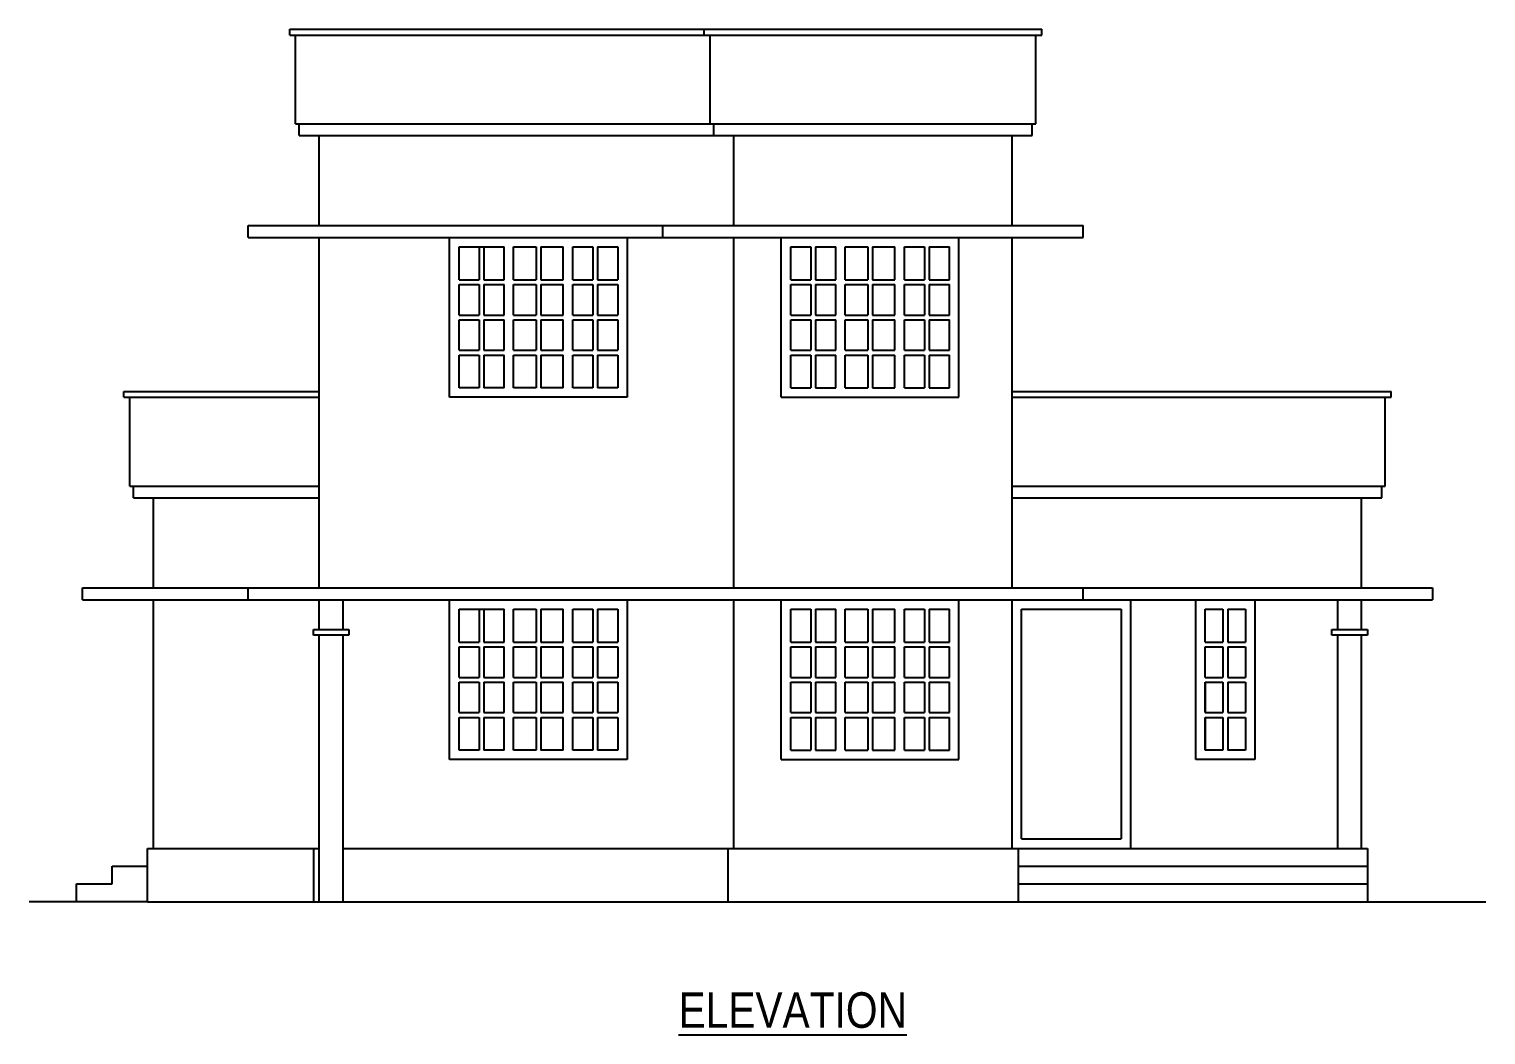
# Model space of a CAD drawing. Header units: metres. Extents: x -704716 to -704434, y -35620 to -35348.
# Drawn here: x -704467.57 to -704455.27, y -35361.89 to -35353.39 of the extents above; entities that cross this region are included whole.
import ezdxf

# ---------------------------------------------------------------- set-up
doc = ezdxf.new("R2010")
doc.units = ezdxf.units.M
doc.styles.get("Standard").update_dxf_attribs({"font": 'ARIALN.TTF', "height": 0.3})

msp = doc.modelspace()

# ---------------------------------------------------------------- linework, layer by layer
for p, q in [((-704465.373, -35353.392, 101), (-704459.023, -35353.392, 101)), ((-704465.373, -35353.442, 101), (-704465.373, -35353.392, 101)), ((-704461.873, -35353.442, 101), (-704461.873, -35353.392, 101)), ((-704459.023, -35353.442, 101), (-704459.023, -35353.392, 101)), ((-704465.373, -35353.442, 101), (-704459.023, -35353.442, 101)), ((-704465.323, -35354.192, 101), (-704465.323, -35353.442, 101)), ((-704461.823, -35354.192, 101), (-704461.823, -35353.442, 101)), ((-704459.073, -35354.192, 101), (-704459.073, -35353.442, 101)), ((-704465.323, -35354.192, 101), (-704459.073, -35354.192, 101)), ((-704465.293, -35354.292, 101), (-704465.293, -35354.192, 101)), ((-704461.793, -35354.292, 101), (-704461.793, -35354.192, 101)), ((-704459.103, -35354.292, 101), (-704459.103, -35354.192, 101)), ((-704465.293, -35354.292, 101), (-704459.103, -35354.292, 101)), ((-704465.123, -35355.052, 101), (-704465.123, -35354.292, 101)), ((-704461.623, -35355.052, 101), (-704461.623, -35354.292, 101)), ((-704459.273, -35355.052, 101), (-704459.273, -35354.292, 101)), ((-704465.723, -35355.052, 101), (-704458.673, -35355.052, 101)), ((-704465.723, -35355.152, 101), (-704465.723, -35355.052, 101)), ((-704462.223, -35355.152, 101), (-704462.223, -35355.052, 101)), ((-704458.673, -35355.152, 101), (-704458.673, -35355.052, 101)), ((-704465.723, -35355.152, 101), (-704458.673, -35355.152, 101)), ((-704465.123, -35358.112, 101), (-704465.123, -35355.152, 101)), ((-704464.023, -35356.502, 101), (-704464.023, -35355.152, 101)), ((-704463.943, -35355.51, 101), (-704463.943, -35355.232, 101)), ((-704463.943, -35355.232, 101), (-704463.773, -35355.232, 101)), ((-704463.773, -35355.232, 101), (-704463.773, -35355.51, 101)), ((-704463.773, -35355.232, 101), (-704463.733, -35355.232, 101)), ((-704463.733, -35355.232, 101), (-704463.563, -35355.232, 101)), ((-704463.733, -35355.232, 101), (-704463.733, -35355.51, 101)), ((-704463.563, -35355.51, 101), (-704463.563, -35355.232, 101)), ((-704463.483, -35355.51, 101), (-704463.483, -35355.232, 101)), ((-704463.483, -35355.232, 101), (-704463.293, -35355.232, 101)), ((-704463.293, -35355.232, 101), (-704463.293, -35355.51, 101)), ((-704463.253, -35355.232, 101), (-704463.063, -35355.232, 101)), ((-704463.253, -35355.232, 101), (-704463.253, -35355.51, 101)), ((-704463.063, -35355.51, 101), (-704463.063, -35355.232, 101)), ((-704462.983, -35355.51, 101), (-704462.983, -35355.232, 101)), ((-704462.983, -35355.232, 101), (-704462.813, -35355.232, 101)), ((-704462.813, -35355.232, 101), (-704462.813, -35355.51, 101)), ((-704462.773, -35355.232, 101), (-704462.603, -35355.232, 101)), ((-704462.773, -35355.232, 101), (-704462.773, -35355.51, 101)), ((-704462.603, -35355.232, 101), (-704462.603, -35355.51, 101)), ((-704462.523, -35355.152, 101), (-704462.523, -35356.502, 101)), ((-704461.623, -35357.352, 101), (-704461.623, -35355.152, 101)), ((-704461.223, -35356.502, 101), (-704461.223, -35355.152, 101)), ((-704461.143, -35355.51, 101), (-704461.143, -35355.232, 101)), ((-704461.143, -35355.232, 101), (-704460.973, -35355.232, 101)), ((-704460.973, -35355.232, 101), (-704460.973, -35355.51, 101)), ((-704460.933, -35355.232, 101), (-704460.763, -35355.232, 101)), ((-704460.933, -35355.232, 101), (-704460.933, -35355.51, 101)), ((-704460.763, -35355.51, 101), (-704460.763, -35355.232, 101)), ((-704460.683, -35355.51, 101), (-704460.683, -35355.232, 101)), ((-704460.683, -35355.232, 101), (-704460.493, -35355.232, 101)), ((-704460.493, -35355.232, 101), (-704460.493, -35355.51, 101)), ((-704460.453, -35355.232, 101), (-704460.263, -35355.232, 101)), ((-704460.453, -35355.232, 101), (-704460.453, -35355.51, 101)), ((-704460.263, -35355.51, 101), (-704460.263, -35355.232, 101)), ((-704460.183, -35355.51, 101), (-704460.183, -35355.232, 101)), ((-704460.183, -35355.232, 101), (-704460.013, -35355.232, 101)), ((-704460.013, -35355.232, 101), (-704460.013, -35355.51, 101)), ((-704459.973, -35355.232, 101), (-704459.803, -35355.232, 101)), ((-704459.973, -35355.232, 101), (-704459.973, -35355.51, 101)), ((-704459.803, -35355.51, 101), (-704459.803, -35355.232, 101)), ((-704459.723, -35356.502, 101), (-704459.723, -35355.152, 101)), ((-704459.273, -35357.352, 101), (-704459.273, -35355.152, 101)), ((-704463.943, -35355.51, 101), (-704463.773, -35355.51, 101)), ((-704463.943, -35355.807, 101), (-704463.943, -35355.55, 101)), ((-704463.943, -35355.55, 101), (-704463.773, -35355.55, 101)), ((-704463.773, -35355.55, 101), (-704463.773, -35355.807, 101)), ((-704463.733, -35355.51, 101), (-704463.563, -35355.51, 101)), ((-704463.733, -35355.55, 101), (-704463.733, -35355.807, 101)), ((-704463.733, -35355.55, 101), (-704463.563, -35355.55, 101)), ((-704463.563, -35355.807, 101), (-704463.563, -35355.55, 101)), ((-704463.483, -35355.51, 101), (-704463.293, -35355.51, 101)), ((-704463.483, -35355.807, 101), (-704463.483, -35355.55, 101)), ((-704463.483, -35355.55, 101), (-704463.293, -35355.55, 101)), ((-704463.293, -35355.55, 101), (-704463.293, -35355.807, 101)), ((-704463.253, -35355.51, 101), (-704463.063, -35355.51, 101)), ((-704463.253, -35355.55, 101), (-704463.253, -35355.807, 101)), ((-704463.253, -35355.55, 101), (-704463.063, -35355.55, 101)), ((-704463.063, -35355.807, 101), (-704463.063, -35355.55, 101)), ((-704462.983, -35355.51, 101), (-704462.813, -35355.51, 101)), ((-704462.983, -35355.807, 101), (-704462.983, -35355.55, 101)), ((-704462.983, -35355.55, 101), (-704462.813, -35355.55, 101)), ((-704462.813, -35355.55, 101), (-704462.813, -35355.807, 101)), ((-704462.773, -35355.51, 101), (-704462.603, -35355.51, 101)), ((-704462.773, -35355.55, 101), (-704462.773, -35355.807, 101)), ((-704462.773, -35355.55, 101), (-704462.603, -35355.55, 101)), ((-704462.603, -35355.55, 101), (-704462.603, -35355.807, 101)), ((-704461.143, -35355.51, 101), (-704460.973, -35355.51, 101)), ((-704461.143, -35355.807, 101), (-704461.143, -35355.55, 101)), ((-704461.143, -35355.55, 101), (-704460.973, -35355.55, 101)), ((-704460.973, -35355.55, 101), (-704460.973, -35355.807, 101)), ((-704460.933, -35355.51, 101), (-704460.763, -35355.51, 101)), ((-704460.933, -35355.55, 101), (-704460.933, -35355.807, 101)), ((-704460.933, -35355.55, 101), (-704460.763, -35355.55, 101)), ((-704460.763, -35355.807, 101), (-704460.763, -35355.55, 101)), ((-704460.683, -35355.51, 101), (-704460.493, -35355.51, 101)), ((-704460.683, -35355.807, 101), (-704460.683, -35355.55, 101)), ((-704460.683, -35355.55, 101), (-704460.493, -35355.55, 101)), ((-704460.493, -35355.55, 101), (-704460.493, -35355.807, 101)), ((-704460.453, -35355.51, 101), (-704460.263, -35355.51, 101)), ((-704460.453, -35355.55, 101), (-704460.453, -35355.807, 101)), ((-704460.453, -35355.55, 101), (-704460.263, -35355.55, 101)), ((-704460.263, -35355.807, 101), (-704460.263, -35355.55, 101)), ((-704460.183, -35355.51, 101), (-704460.013, -35355.51, 101)), ((-704460.183, -35355.807, 101), (-704460.183, -35355.55, 101)), ((-704460.183, -35355.55, 101), (-704460.013, -35355.55, 101)), ((-704460.013, -35355.55, 101), (-704460.013, -35355.807, 101)), ((-704459.973, -35355.51, 101), (-704459.803, -35355.51, 101)), ((-704459.973, -35355.55, 101), (-704459.973, -35355.807, 101)), ((-704459.973, -35355.55, 101), (-704459.803, -35355.55, 101)), ((-704459.803, -35355.807, 101), (-704459.803, -35355.55, 101)), ((-704463.943, -35355.807, 101), (-704463.773, -35355.807, 101)), ((-704463.943, -35355.827, 101), (-704463.943, -35355.827, 101)), ((-704463.943, -35356.105, 101), (-704463.943, -35355.847, 101)), ((-704463.943, -35355.847, 101), (-704463.773, -35355.847, 101)), ((-704463.773, -35355.847, 101), (-704463.773, -35356.105, 101)), ((-704463.733, -35355.807, 101), (-704463.563, -35355.807, 101)), ((-704463.733, -35355.847, 101), (-704463.733, -35356.105, 101)), ((-704463.733, -35355.847, 101), (-704463.563, -35355.847, 101)), ((-704463.563, -35356.105, 101), (-704463.563, -35355.847, 101)), ((-704463.483, -35355.807, 101), (-704463.293, -35355.807, 101)), ((-704463.483, -35356.105, 101), (-704463.483, -35355.847, 101)), ((-704463.483, -35355.847, 101), (-704463.293, -35355.847, 101)), ((-704463.293, -35355.847, 101), (-704463.293, -35356.105, 101)), ((-704463.253, -35355.807, 101), (-704463.063, -35355.807, 101)), ((-704463.253, -35355.847, 101), (-704463.253, -35356.105, 101)), ((-704463.253, -35355.847, 101), (-704463.063, -35355.847, 101)), ((-704463.063, -35356.105, 101), (-704463.063, -35355.847, 101)), ((-704462.983, -35355.807, 101), (-704462.813, -35355.807, 101)), ((-704462.983, -35356.105, 101), (-704462.983, -35355.847, 101)), ((-704462.983, -35355.847, 101), (-704462.813, -35355.847, 101)), ((-704462.813, -35355.847, 101), (-704462.813, -35356.105, 101)), ((-704462.773, -35355.807, 101), (-704462.603, -35355.807, 101)), ((-704462.773, -35355.847, 101), (-704462.773, -35356.105, 101)), ((-704462.773, -35355.847, 101), (-704462.603, -35355.847, 101)), ((-704462.603, -35355.847, 101), (-704462.603, -35356.105, 101)), ((-704461.143, -35355.807, 101), (-704460.973, -35355.807, 101)), ((-704461.143, -35356.105, 101), (-704461.143, -35355.847, 101)), ((-704461.143, -35355.847, 101), (-704460.973, -35355.847, 101)), ((-704460.973, -35355.847, 101), (-704460.973, -35356.105, 101)), ((-704460.933, -35355.807, 101), (-704460.763, -35355.807, 101)), ((-704460.933, -35355.847, 101), (-704460.933, -35356.105, 101)), ((-704460.933, -35355.847, 101), (-704460.763, -35355.847, 101)), ((-704460.763, -35356.105, 101), (-704460.763, -35355.847, 101)), ((-704460.683, -35355.807, 101), (-704460.493, -35355.807, 101)), ((-704460.683, -35356.105, 101), (-704460.683, -35355.847, 101)), ((-704460.683, -35355.847, 101), (-704460.493, -35355.847, 101)), ((-704460.493, -35355.847, 101), (-704460.493, -35356.105, 101)), ((-704460.453, -35355.807, 101), (-704460.263, -35355.807, 101)), ((-704460.453, -35355.847, 101), (-704460.453, -35356.105, 101)), ((-704460.453, -35355.847, 101), (-704460.263, -35355.847, 101)), ((-704460.263, -35356.105, 101), (-704460.263, -35355.847, 101)), ((-704460.183, -35355.807, 101), (-704460.013, -35355.807, 101)), ((-704460.183, -35356.105, 101), (-704460.183, -35355.847, 101)), ((-704460.183, -35355.847, 101), (-704460.013, -35355.847, 101)), ((-704460.013, -35355.847, 101), (-704460.013, -35356.105, 101)), ((-704459.973, -35355.807, 101), (-704459.803, -35355.807, 101)), ((-704459.973, -35355.847, 101), (-704459.973, -35356.105, 101)), ((-704459.973, -35355.847, 101), (-704459.803, -35355.847, 101)), ((-704459.803, -35356.105, 101), (-704459.803, -35355.847, 101)), ((-704463.943, -35356.105, 101), (-704463.773, -35356.105, 101)), ((-704463.943, -35356.422, 101), (-704463.943, -35356.145, 101)), ((-704463.943, -35356.145, 101), (-704463.773, -35356.145, 101)), ((-704463.773, -35356.145, 101), (-704463.773, -35356.422, 101)), ((-704463.733, -35356.105, 101), (-704463.563, -35356.105, 101)), ((-704463.733, -35356.145, 101), (-704463.733, -35356.422, 101)), ((-704463.733, -35356.145, 101), (-704463.563, -35356.145, 101)), ((-704463.563, -35356.422, 101), (-704463.563, -35356.145, 101)), ((-704463.483, -35356.105, 101), (-704463.293, -35356.105, 101)), ((-704463.483, -35356.422, 101), (-704463.483, -35356.145, 101)), ((-704463.483, -35356.145, 101), (-704463.293, -35356.145, 101)), ((-704463.293, -35356.145, 101), (-704463.293, -35356.422, 101)), ((-704463.253, -35356.105, 101), (-704463.063, -35356.105, 101)), ((-704463.253, -35356.145, 101), (-704463.253, -35356.422, 101)), ((-704463.253, -35356.145, 101), (-704463.063, -35356.145, 101)), ((-704463.063, -35356.422, 101), (-704463.063, -35356.145, 101)), ((-704462.983, -35356.105, 101), (-704462.813, -35356.105, 101)), ((-704462.983, -35356.422, 101), (-704462.983, -35356.145, 101)), ((-704462.983, -35356.145, 101), (-704462.813, -35356.145, 101)), ((-704462.813, -35356.145, 101), (-704462.813, -35356.422, 101)), ((-704462.773, -35356.105, 101), (-704462.603, -35356.105, 101)), ((-704462.773, -35356.145, 101), (-704462.773, -35356.422, 101)), ((-704462.773, -35356.145, 101), (-704462.603, -35356.145, 101)), ((-704462.603, -35356.145, 101), (-704462.603, -35356.422, 101)), ((-704461.143, -35356.105, 101), (-704460.973, -35356.105, 101)), ((-704461.143, -35356.422, 101), (-704461.143, -35356.145, 101)), ((-704461.143, -35356.145, 101), (-704460.973, -35356.145, 101)), ((-704460.973, -35356.145, 101), (-704460.973, -35356.422, 101)), ((-704460.933, -35356.105, 101), (-704460.763, -35356.105, 101)), ((-704460.933, -35356.145, 101), (-704460.933, -35356.422, 101)), ((-704460.933, -35356.145, 101), (-704460.763, -35356.145, 101)), ((-704460.763, -35356.422, 101), (-704460.763, -35356.145, 101)), ((-704460.683, -35356.105, 101), (-704460.493, -35356.105, 101)), ((-704460.683, -35356.422, 101), (-704460.683, -35356.145, 101)), ((-704460.683, -35356.145, 101), (-704460.493, -35356.145, 101)), ((-704460.493, -35356.145, 101), (-704460.493, -35356.422, 101)), ((-704460.453, -35356.105, 101), (-704460.263, -35356.105, 101)), ((-704460.453, -35356.145, 101), (-704460.453, -35356.422, 101)), ((-704460.453, -35356.145, 101), (-704460.263, -35356.145, 101)), ((-704460.263, -35356.422, 101), (-704460.263, -35356.145, 101)), ((-704460.183, -35356.105, 101), (-704460.013, -35356.105, 101)), ((-704460.183, -35356.422, 101), (-704460.183, -35356.145, 101)), ((-704460.183, -35356.145, 101), (-704460.013, -35356.145, 101)), ((-704460.013, -35356.145, 101), (-704460.013, -35356.422, 101)), ((-704459.973, -35356.105, 101), (-704459.803, -35356.105, 101)), ((-704459.973, -35356.145, 101), (-704459.973, -35356.422, 101)), ((-704459.973, -35356.145, 101), (-704459.803, -35356.145, 101)), ((-704459.803, -35356.422, 101), (-704459.803, -35356.145, 101)), ((-704466.773, -35356.452, 101), (-704465.123, -35356.452, 101)), ((-704466.773, -35356.502, 101), (-704466.773, -35356.452, 101)), ((-704463.773, -35356.422, 101), (-704463.943, -35356.422, 101)), ((-704463.563, -35356.422, 101), (-704463.733, -35356.422, 101)), ((-704463.293, -35356.422, 101), (-704463.483, -35356.422, 101)), ((-704463.063, -35356.422, 101), (-704463.253, -35356.422, 101)), ((-704462.813, -35356.422, 101), (-704462.983, -35356.422, 101)), ((-704462.603, -35356.422, 101), (-704462.773, -35356.422, 101)), ((-704461.143, -35356.422, 101), (-704460.973, -35356.422, 101)), ((-704460.933, -35356.422, 101), (-704460.763, -35356.422, 101)), ((-704460.683, -35356.422, 101), (-704460.493, -35356.422, 101)), ((-704460.453, -35356.422, 101), (-704460.263, -35356.422, 101)), ((-704460.183, -35356.422, 101), (-704460.013, -35356.422, 101)), ((-704459.973, -35356.422, 101), (-704459.803, -35356.422, 101)), ((-704459.273, -35356.452, 101), (-704456.073, -35356.452, 101)), ((-704456.073, -35356.502, 101), (-704456.073, -35356.452, 101)), ((-704466.773, -35356.502, 101), (-704465.123, -35356.502, 101)), ((-704466.723, -35357.252, 101), (-704466.723, -35356.502, 101)), ((-704462.523, -35356.502, 101), (-704464.023, -35356.502, 101)), ((-704461.223, -35356.502, 101), (-704459.723, -35356.502, 101)), ((-704459.273, -35356.502, 101), (-704456.073, -35356.502, 101)), ((-704456.123, -35357.252, 101), (-704456.123, -35356.502, 101)), ((-704466.723, -35357.252, 101), (-704465.123, -35357.252, 101)), ((-704466.693, -35357.352, 101), (-704466.693, -35357.252, 101)), ((-704459.273, -35357.252, 101), (-704456.123, -35357.252, 101)), ((-704456.153, -35357.352, 101), (-704456.153, -35357.252, 101)), ((-704466.693, -35357.352, 101), (-704465.123, -35357.352, 101)), ((-704466.523, -35358.112, 101), (-704466.523, -35357.352, 101)), ((-704461.623, -35358.112, 101), (-704461.623, -35357.352, 101)), ((-704459.273, -35357.352, 101), (-704456.153, -35357.352, 101)), ((-704459.273, -35358.112, 101), (-704459.273, -35357.352, 101)), ((-704456.323, -35358.112, 101), (-704456.323, -35357.352, 101)), ((-704467.123, -35358.112, 101), (-704455.723, -35358.112, 101)), ((-704467.123, -35358.212, 101), (-704467.123, -35358.112, 101)), ((-704465.723, -35358.212, 101), (-704465.723, -35358.112, 101)), ((-704458.673, -35358.212, 101), (-704458.673, -35358.112, 101)), ((-704455.723, -35358.112, 101), (-704455.723, -35358.212, 101)), ((-704467.123, -35358.212, 101), (-704455.723, -35358.212, 101)), ((-704466.523, -35360.312, 101), (-704466.523, -35358.212, 101)), ((-704465.123, -35358.462, 101), (-704465.123, -35358.212, 101)), ((-704464.923, -35358.462, 101), (-704464.923, -35358.212, 101)), ((-704464.023, -35359.562, 101), (-704464.023, -35358.212, 101)), ((-704463.943, -35358.57, 101), (-704463.943, -35358.292, 101)), ((-704463.943, -35358.292, 101), (-704463.773, -35358.292, 101)), ((-704463.773, -35358.292, 101), (-704463.773, -35358.57, 101)), ((-704463.773, -35358.292, 101), (-704463.733, -35358.292, 101)), ((-704463.733, -35358.292, 101), (-704463.563, -35358.292, 101)), ((-704463.733, -35358.292, 101), (-704463.733, -35358.57, 101)), ((-704463.563, -35358.57, 101), (-704463.563, -35358.292, 101)), ((-704463.483, -35358.57, 101), (-704463.483, -35358.292, 101)), ((-704463.483, -35358.292, 101), (-704463.293, -35358.292, 101)), ((-704463.293, -35358.292, 101), (-704463.293, -35358.57, 101)), ((-704463.253, -35358.292, 101), (-704463.063, -35358.292, 101)), ((-704463.253, -35358.292, 101), (-704463.253, -35358.57, 101)), ((-704463.063, -35358.57, 101), (-704463.063, -35358.292, 101)), ((-704462.983, -35358.57, 101), (-704462.983, -35358.292, 101)), ((-704462.983, -35358.292, 101), (-704462.813, -35358.292, 101)), ((-704462.813, -35358.292, 101), (-704462.813, -35358.57, 101)), ((-704462.773, -35358.292, 101), (-704462.603, -35358.292, 101)), ((-704462.773, -35358.292, 101), (-704462.773, -35358.57, 101)), ((-704462.603, -35358.292, 101), (-704462.603, -35358.57, 101)), ((-704462.523, -35358.212, 101), (-704462.523, -35359.562, 101)), ((-704461.623, -35360.312, 101), (-704461.623, -35358.212, 101)), ((-704461.223, -35359.562, 101), (-704461.223, -35358.212, 101)), ((-704461.223, -35358.212, 101), (-704459.723, -35358.212, 101)), ((-704461.223, -35358.212, 101), (-704459.723, -35358.212, 101)), ((-704461.143, -35358.57, 101), (-704461.143, -35358.292, 101)), ((-704461.143, -35358.292, 101), (-704460.973, -35358.292, 101)), ((-704460.973, -35358.292, 101), (-704460.973, -35358.57, 101)), ((-704460.933, -35358.292, 101), (-704460.763, -35358.292, 101)), ((-704460.933, -35358.292, 101), (-704460.933, -35358.57, 101)), ((-704460.763, -35358.57, 101), (-704460.763, -35358.292, 101)), ((-704460.683, -35358.57, 101), (-704460.683, -35358.292, 101)), ((-704460.683, -35358.292, 101), (-704460.493, -35358.292, 101)), ((-704460.493, -35358.292, 101), (-704460.493, -35358.57, 101)), ((-704460.453, -35358.292, 101), (-704460.263, -35358.292, 101)), ((-704460.453, -35358.292, 101), (-704460.453, -35358.57, 101)), ((-704460.263, -35358.57, 101), (-704460.263, -35358.292, 101)), ((-704460.183, -35358.57, 101), (-704460.183, -35358.292, 101)), ((-704460.183, -35358.292, 101), (-704460.013, -35358.292, 101)), ((-704460.013, -35358.292, 101), (-704460.013, -35358.57, 101)), ((-704459.973, -35358.292, 101), (-704459.803, -35358.292, 101)), ((-704459.973, -35358.292, 101), (-704459.973, -35358.57, 101)), ((-704459.803, -35358.57, 101), (-704459.803, -35358.292, 101)), ((-704459.723, -35359.562, 101), (-704459.723, -35358.212, 101)), ((-704459.273, -35360.312, 101), (-704459.273, -35358.212, 101)), ((-704459.193, -35360.232, 101), (-704459.193, -35358.292, 101)), ((-704459.193, -35358.292, 101), (-704458.353, -35358.292, 101)), ((-704458.353, -35358.292, 101), (-704458.353, -35360.232, 101)), ((-704458.273, -35358.212, 101), (-704458.273, -35360.312, 101)), ((-704457.723, -35359.562, 101), (-704457.723, -35358.212, 101)), ((-704457.723, -35358.212, 101), (-704457.223, -35358.212, 101)), ((-704457.643, -35358.57, 101), (-704457.643, -35358.292, 101)), ((-704457.643, -35358.292, 101), (-704457.493, -35358.292, 101)), ((-704457.643, -35358.57, 101), (-704457.643, -35358.292, 101)), ((-704457.493, -35358.292, 101), (-704457.493, -35358.57, 101)), ((-704457.453, -35358.292, 101), (-704457.303, -35358.292, 101)), ((-704457.453, -35358.292, 101), (-704457.453, -35358.57, 101)), ((-704457.303, -35358.292, 101), (-704457.303, -35358.57, 101)), ((-704457.223, -35358.212, 101), (-704457.223, -35359.562, 101)), ((-704456.523, -35358.462, 101), (-704456.523, -35358.212, 101)), ((-704456.323, -35358.462, 101), (-704456.323, -35358.212, 101)), ((-704465.173, -35358.512, 101), (-704465.173, -35358.462, 101)), ((-704465.173, -35358.462, 101), (-704464.873, -35358.462, 101)), ((-704464.873, -35358.512, 101), (-704465.173, -35358.512, 101)), ((-704465.123, -35360.762, 101), (-704465.123, -35358.512, 101)), ((-704464.923, -35360.762, 101), (-704464.923, -35358.512, 101)), ((-704464.873, -35358.462, 101), (-704464.873, -35358.512, 101)), ((-704456.573, -35358.512, 101), (-704456.573, -35358.462, 101)), ((-704456.573, -35358.462, 101), (-704456.273, -35358.462, 101)), ((-704456.273, -35358.512, 101), (-704456.573, -35358.512, 101)), ((-704456.523, -35360.312, 101), (-704456.523, -35358.512, 101)), ((-704456.323, -35360.312, 101), (-704456.323, -35358.512, 101)), ((-704456.273, -35358.462, 101), (-704456.273, -35358.512, 101)), ((-704463.943, -35358.57, 101), (-704463.773, -35358.57, 101)), ((-704463.943, -35358.867, 101), (-704463.943, -35358.61, 101)), ((-704463.943, -35358.61, 101), (-704463.773, -35358.61, 101)), ((-704463.773, -35358.61, 101), (-704463.773, -35358.867, 101)), ((-704463.733, -35358.57, 101), (-704463.563, -35358.57, 101)), ((-704463.733, -35358.61, 101), (-704463.733, -35358.867, 101)), ((-704463.733, -35358.61, 101), (-704463.563, -35358.61, 101)), ((-704463.563, -35358.867, 101), (-704463.563, -35358.61, 101)), ((-704463.483, -35358.57, 101), (-704463.293, -35358.57, 101)), ((-704463.483, -35358.867, 101), (-704463.483, -35358.61, 101)), ((-704463.483, -35358.61, 101), (-704463.293, -35358.61, 101)), ((-704463.293, -35358.61, 101), (-704463.293, -35358.867, 101)), ((-704463.253, -35358.57, 101), (-704463.063, -35358.57, 101)), ((-704463.253, -35358.61, 101), (-704463.253, -35358.867, 101)), ((-704463.253, -35358.61, 101), (-704463.063, -35358.61, 101)), ((-704463.063, -35358.867, 101), (-704463.063, -35358.61, 101)), ((-704462.983, -35358.57, 101), (-704462.813, -35358.57, 101)), ((-704462.983, -35358.867, 101), (-704462.983, -35358.61, 101)), ((-704462.983, -35358.61, 101), (-704462.813, -35358.61, 101)), ((-704462.813, -35358.61, 101), (-704462.813, -35358.867, 101)), ((-704462.773, -35358.57, 101), (-704462.603, -35358.57, 101)), ((-704462.773, -35358.61, 101), (-704462.773, -35358.867, 101)), ((-704462.773, -35358.61, 101), (-704462.603, -35358.61, 101)), ((-704462.603, -35358.61, 101), (-704462.603, -35358.867, 101)), ((-704461.143, -35358.57, 101), (-704460.973, -35358.57, 101)), ((-704461.143, -35358.867, 101), (-704461.143, -35358.61, 101)), ((-704461.143, -35358.61, 101), (-704460.973, -35358.61, 101)), ((-704460.973, -35358.61, 101), (-704460.973, -35358.867, 101)), ((-704460.933, -35358.57, 101), (-704460.763, -35358.57, 101)), ((-704460.933, -35358.61, 101), (-704460.933, -35358.867, 101)), ((-704460.933, -35358.61, 101), (-704460.763, -35358.61, 101)), ((-704460.763, -35358.867, 101), (-704460.763, -35358.61, 101)), ((-704460.683, -35358.57, 101), (-704460.493, -35358.57, 101)), ((-704460.683, -35358.867, 101), (-704460.683, -35358.61, 101)), ((-704460.683, -35358.61, 101), (-704460.493, -35358.61, 101)), ((-704460.493, -35358.61, 101), (-704460.493, -35358.867, 101)), ((-704460.453, -35358.57, 101), (-704460.263, -35358.57, 101)), ((-704460.453, -35358.61, 101), (-704460.453, -35358.867, 101)), ((-704460.453, -35358.61, 101), (-704460.263, -35358.61, 101)), ((-704460.263, -35358.867, 101), (-704460.263, -35358.61, 101)), ((-704460.183, -35358.57, 101), (-704460.013, -35358.57, 101)), ((-704460.183, -35358.867, 101), (-704460.183, -35358.61, 101)), ((-704460.183, -35358.61, 101), (-704460.013, -35358.61, 101)), ((-704460.013, -35358.61, 101), (-704460.013, -35358.867, 101)), ((-704459.973, -35358.57, 101), (-704459.803, -35358.57, 101)), ((-704459.973, -35358.61, 101), (-704459.973, -35358.867, 101)), ((-704459.973, -35358.61, 101), (-704459.803, -35358.61, 101)), ((-704459.803, -35358.867, 101), (-704459.803, -35358.61, 101)), ((-704457.643, -35358.57, 101), (-704457.493, -35358.57, 101)), ((-704457.643, -35358.867, 101), (-704457.643, -35358.61, 101)), ((-704457.643, -35358.867, 101), (-704457.643, -35358.61, 101)), ((-704457.643, -35358.61, 101), (-704457.493, -35358.61, 101)), ((-704457.493, -35358.61, 101), (-704457.493, -35358.867, 101)), ((-704457.453, -35358.57, 101), (-704457.303, -35358.57, 101)), ((-704457.453, -35358.61, 101), (-704457.453, -35358.867, 101)), ((-704457.453, -35358.61, 101), (-704457.303, -35358.61, 101)), ((-704457.303, -35358.61, 101), (-704457.303, -35358.867, 101)), ((-704463.943, -35358.867, 101), (-704463.773, -35358.867, 101)), ((-704463.943, -35358.887, 101), (-704463.943, -35358.887, 101)), ((-704463.943, -35359.165, 101), (-704463.943, -35358.907, 101)), ((-704463.943, -35358.907, 101), (-704463.773, -35358.907, 101)), ((-704463.773, -35358.907, 101), (-704463.773, -35359.165, 101)), ((-704463.733, -35358.867, 101), (-704463.563, -35358.867, 101)), ((-704463.733, -35358.907, 101), (-704463.733, -35359.165, 101)), ((-704463.733, -35358.907, 101), (-704463.563, -35358.907, 101)), ((-704463.563, -35359.165, 101), (-704463.563, -35358.907, 101)), ((-704463.483, -35358.867, 101), (-704463.293, -35358.867, 101)), ((-704463.483, -35359.165, 101), (-704463.483, -35358.907, 101)), ((-704463.483, -35358.907, 101), (-704463.293, -35358.907, 101)), ((-704463.293, -35358.907, 101), (-704463.293, -35359.165, 101)), ((-704463.253, -35358.867, 101), (-704463.063, -35358.867, 101)), ((-704463.253, -35358.907, 101), (-704463.253, -35359.165, 101)), ((-704463.253, -35358.907, 101), (-704463.063, -35358.907, 101)), ((-704463.063, -35359.165, 101), (-704463.063, -35358.907, 101)), ((-704462.983, -35358.867, 101), (-704462.813, -35358.867, 101)), ((-704462.983, -35359.165, 101), (-704462.983, -35358.907, 101)), ((-704462.983, -35358.907, 101), (-704462.813, -35358.907, 101)), ((-704462.813, -35358.907, 101), (-704462.813, -35359.165, 101)), ((-704462.773, -35358.867, 101), (-704462.603, -35358.867, 101)), ((-704462.773, -35358.907, 101), (-704462.773, -35359.165, 101)), ((-704462.773, -35358.907, 101), (-704462.603, -35358.907, 101)), ((-704462.603, -35358.907, 101), (-704462.603, -35359.165, 101)), ((-704461.143, -35358.867, 101), (-704460.973, -35358.867, 101)), ((-704461.143, -35359.165, 101), (-704461.143, -35358.907, 101)), ((-704461.143, -35358.907, 101), (-704460.973, -35358.907, 101)), ((-704460.973, -35358.907, 101), (-704460.973, -35359.165, 101)), ((-704460.933, -35358.867, 101), (-704460.763, -35358.867, 101)), ((-704460.933, -35358.907, 101), (-704460.933, -35359.165, 101)), ((-704460.933, -35358.907, 101), (-704460.763, -35358.907, 101)), ((-704460.763, -35359.165, 101), (-704460.763, -35358.907, 101)), ((-704460.683, -35358.867, 101), (-704460.493, -35358.867, 101)), ((-704460.683, -35359.165, 101), (-704460.683, -35358.907, 101)), ((-704460.683, -35358.907, 101), (-704460.493, -35358.907, 101)), ((-704460.493, -35358.907, 101), (-704460.493, -35359.165, 101)), ((-704460.453, -35358.867, 101), (-704460.263, -35358.867, 101)), ((-704460.453, -35358.907, 101), (-704460.453, -35359.165, 101)), ((-704460.453, -35358.907, 101), (-704460.263, -35358.907, 101)), ((-704460.263, -35359.165, 101), (-704460.263, -35358.907, 101)), ((-704460.183, -35358.867, 101), (-704460.013, -35358.867, 101)), ((-704460.183, -35359.165, 101), (-704460.183, -35358.907, 101)), ((-704460.183, -35358.907, 101), (-704460.013, -35358.907, 101)), ((-704460.013, -35358.907, 101), (-704460.013, -35359.165, 101)), ((-704459.973, -35358.867, 101), (-704459.803, -35358.867, 101)), ((-704459.973, -35358.907, 101), (-704459.973, -35359.165, 101)), ((-704459.973, -35358.907, 101), (-704459.803, -35358.907, 101)), ((-704459.803, -35359.165, 101), (-704459.803, -35358.907, 101)), ((-704457.643, -35358.867, 101), (-704457.493, -35358.867, 101)), ((-704457.643, -35359.165, 101), (-704457.643, -35358.907, 101)), ((-704457.643, -35358.907, 101), (-704457.493, -35358.907, 101)), ((-704457.643, -35358.907, 101), (-704457.643, -35359.165, 101)), ((-704457.493, -35358.907, 101), (-704457.493, -35359.165, 101)), ((-704457.453, -35358.867, 101), (-704457.303, -35358.867, 101)), ((-704457.453, -35358.907, 101), (-704457.453, -35359.165, 101)), ((-704457.453, -35358.907, 101), (-704457.303, -35358.907, 101)), ((-704457.303, -35358.907, 101), (-704457.303, -35359.165, 101)), ((-704463.943, -35359.165, 101), (-704463.773, -35359.165, 101)), ((-704463.733, -35359.165, 101), (-704463.563, -35359.165, 101)), ((-704463.483, -35359.165, 101), (-704463.293, -35359.165, 101)), ((-704463.253, -35359.165, 101), (-704463.063, -35359.165, 101)), ((-704462.983, -35359.165, 101), (-704462.813, -35359.165, 101)), ((-704462.773, -35359.165, 101), (-704462.603, -35359.165, 101)), ((-704461.143, -35359.165, 101), (-704460.973, -35359.165, 101)), ((-704460.933, -35359.165, 101), (-704460.763, -35359.165, 101)), ((-704460.683, -35359.165, 101), (-704460.493, -35359.165, 101)), ((-704460.453, -35359.165, 101), (-704460.263, -35359.165, 101)), ((-704460.183, -35359.165, 101), (-704460.013, -35359.165, 101)), ((-704459.973, -35359.165, 101), (-704459.803, -35359.165, 101)), ((-704457.643, -35359.165, 101), (-704457.493, -35359.165, 101)), ((-704457.453, -35359.165, 101), (-704457.303, -35359.165, 101)), ((-704463.943, -35359.482, 101), (-704463.943, -35359.205, 101)), ((-704463.943, -35359.205, 101), (-704463.773, -35359.205, 101)), ((-704463.773, -35359.205, 101), (-704463.773, -35359.482, 101)), ((-704463.733, -35359.205, 101), (-704463.733, -35359.482, 101)), ((-704463.733, -35359.205, 101), (-704463.563, -35359.205, 101)), ((-704463.563, -35359.482, 101), (-704463.563, -35359.205, 101)), ((-704463.483, -35359.482, 101), (-704463.483, -35359.205, 101)), ((-704463.483, -35359.205, 101), (-704463.293, -35359.205, 101)), ((-704463.293, -35359.205, 101), (-704463.293, -35359.482, 101)), ((-704463.253, -35359.205, 101), (-704463.253, -35359.482, 101)), ((-704463.253, -35359.205, 101), (-704463.063, -35359.205, 101)), ((-704463.063, -35359.482, 101), (-704463.063, -35359.205, 101)), ((-704462.983, -35359.482, 101), (-704462.983, -35359.205, 101)), ((-704462.983, -35359.205, 101), (-704462.813, -35359.205, 101)), ((-704462.813, -35359.205, 101), (-704462.813, -35359.482, 101)), ((-704462.773, -35359.205, 101), (-704462.773, -35359.482, 101)), ((-704462.773, -35359.205, 101), (-704462.603, -35359.205, 101)), ((-704462.603, -35359.205, 101), (-704462.603, -35359.482, 101)), ((-704461.143, -35359.482, 101), (-704461.143, -35359.205, 101)), ((-704461.143, -35359.205, 101), (-704460.973, -35359.205, 101)), ((-704460.973, -35359.205, 101), (-704460.973, -35359.482, 101)), ((-704460.933, -35359.205, 101), (-704460.933, -35359.482, 101)), ((-704460.933, -35359.205, 101), (-704460.763, -35359.205, 101)), ((-704460.763, -35359.482, 101), (-704460.763, -35359.205, 101)), ((-704460.683, -35359.482, 101), (-704460.683, -35359.205, 101)), ((-704460.683, -35359.205, 101), (-704460.493, -35359.205, 101)), ((-704460.493, -35359.205, 101), (-704460.493, -35359.482, 101)), ((-704460.453, -35359.205, 101), (-704460.453, -35359.482, 101)), ((-704460.453, -35359.205, 101), (-704460.263, -35359.205, 101)), ((-704460.263, -35359.482, 101), (-704460.263, -35359.205, 101)), ((-704460.183, -35359.482, 101), (-704460.183, -35359.205, 101)), ((-704460.183, -35359.205, 101), (-704460.013, -35359.205, 101)), ((-704460.013, -35359.205, 101), (-704460.013, -35359.482, 101)), ((-704459.973, -35359.205, 101), (-704459.973, -35359.482, 101)), ((-704459.973, -35359.205, 101), (-704459.803, -35359.205, 101)), ((-704459.803, -35359.482, 101), (-704459.803, -35359.205, 101)), ((-704457.643, -35359.482, 101), (-704457.643, -35359.205, 101)), ((-704457.643, -35359.205, 101), (-704457.643, -35359.482, 101)), ((-704457.643, -35359.205, 101), (-704457.493, -35359.205, 101)), ((-704457.493, -35359.205, 101), (-704457.493, -35359.482, 101)), ((-704457.453, -35359.205, 101), (-704457.453, -35359.482, 101)), ((-704457.453, -35359.205, 101), (-704457.303, -35359.205, 101)), ((-704457.303, -35359.205, 101), (-704457.303, -35359.482, 101)), ((-704463.773, -35359.482, 101), (-704463.943, -35359.482, 101)), ((-704463.563, -35359.482, 101), (-704463.733, -35359.482, 101)), ((-704463.293, -35359.482, 101), (-704463.483, -35359.482, 101)), ((-704463.063, -35359.482, 101), (-704463.253, -35359.482, 101)), ((-704462.813, -35359.482, 101), (-704462.983, -35359.482, 101)), ((-704462.603, -35359.482, 101), (-704462.773, -35359.482, 101)), ((-704461.143, -35359.482, 101), (-704460.973, -35359.482, 101)), ((-704460.933, -35359.482, 101), (-704460.763, -35359.482, 101)), ((-704460.683, -35359.482, 101), (-704460.493, -35359.482, 101)), ((-704460.453, -35359.482, 101), (-704460.263, -35359.482, 101)), ((-704460.183, -35359.482, 101), (-704460.013, -35359.482, 101)), ((-704459.973, -35359.482, 101), (-704459.803, -35359.482, 101)), ((-704457.493, -35359.482, 101), (-704457.643, -35359.482, 101)), ((-704457.303, -35359.482, 101), (-704457.453, -35359.482, 101)), ((-704462.523, -35359.562, 101), (-704464.023, -35359.562, 101)), ((-704461.223, -35359.562, 101), (-704459.723, -35359.562, 101)), ((-704457.223, -35359.562, 101), (-704457.723, -35359.562, 101)), ((-704459.193, -35360.232, 101), (-704458.353, -35360.232, 101)), ((-704466.573, -35360.312, 101), (-704465.123, -35360.312, 101)), ((-704466.573, -35360.762, 101), (-704466.573, -35360.312, 101)), ((-704465.173, -35360.312, 101), (-704465.173, -35360.762, 101)), ((-704464.923, -35360.312, 101), (-704456.273, -35360.312, 101)), ((-704461.673, -35360.312, 101), (-704461.673, -35360.762, 101)), ((-704459.273, -35360.312, 101), (-704458.273, -35360.312, 101)), ((-704459.223, -35360.312, 101), (-704459.223, -35360.762, 101)), ((-704456.273, -35360.312, 101), (-704456.273, -35360.762, 101)), ((-704466.873, -35360.612, 101), (-704466.873, -35360.462, 101)), ((-704466.873, -35360.462, 101), (-704466.573, -35360.462, 101)), ((-704459.223, -35360.462, 101), (-704456.273, -35360.462, 101)), ((-704467.173, -35360.762, 101), (-704467.173, -35360.612, 101)), ((-704467.173, -35360.612, 101), (-704466.873, -35360.612, 101)), ((-704459.223, -35360.612, 101), (-704456.273, -35360.612, 101)), ((-704466.573, -35360.762, 101), (-704467.573, -35360.762, 101)), ((-704466.573, -35360.762, 101), (-704455.273, -35360.762, 101))]:
    msp.add_line(p, q)

# ---------------------------------------------------------------- texts
at = {"insert": (-704461.126, -35361.679, 101), "char_height": 0.3, "width": 5.85304, "attachment_point": 5}
msp.add_mtext('\\A1;{\\LELEVATION}', dxfattribs=at)

doc.saveas('drawing.dxf')
